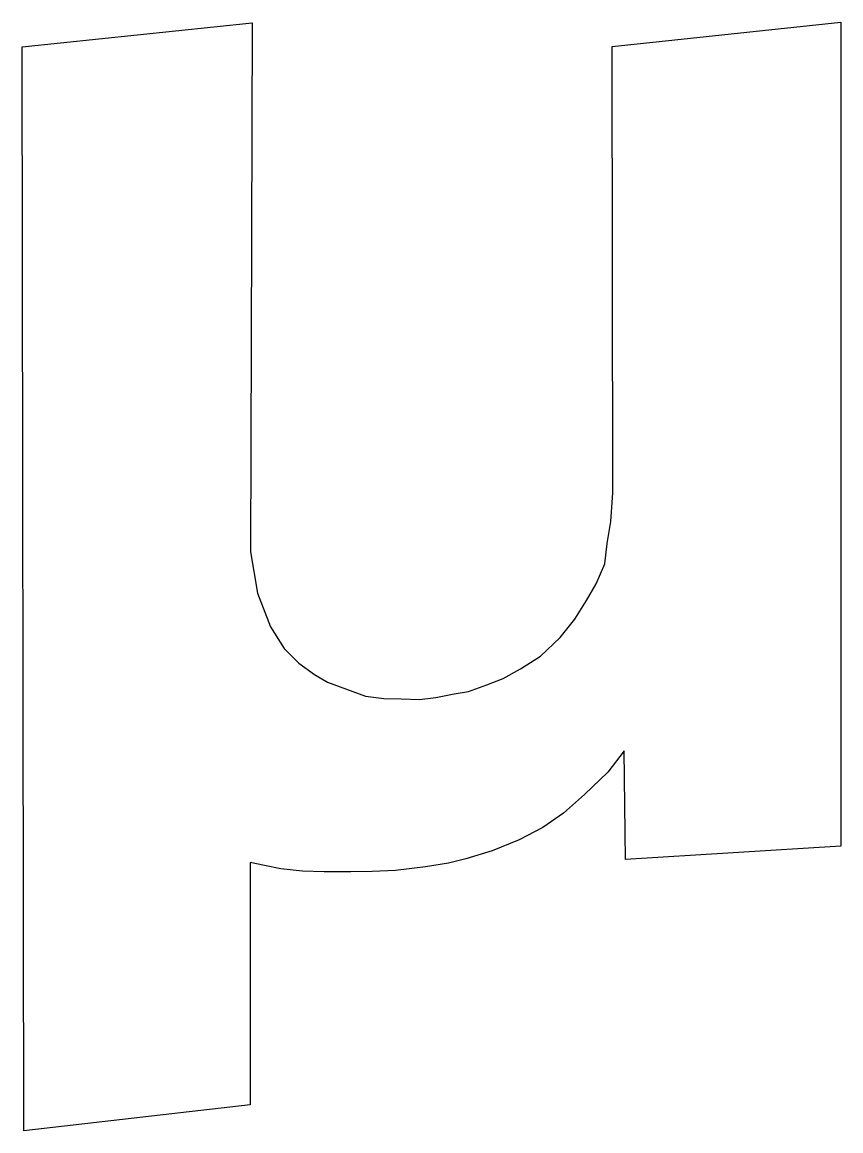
# Model space of a CAD drawing. Extents: x 51.3 to 68, y 40.9 to 63.5.
import ezdxf

# ---------------------------------------------------------------- set-up
doc = ezdxf.new("R2010")
doc.units = 0
doc.layers.add('Calque', color=7, linetype='CONTINUOUS')

msp = doc.modelspace()

# ---------------------------------------------------------------- linework, layer by layer
at = {"layer": 'Calque', "color": 7}
msp.add_lwpolyline([(51.329167, 63.006114), (56.021111, 63.500003), (55.985833, 52.705003), (56.126944, 51.858336), (56.391528, 51.170419), (56.67375, 50.729447), (56.973611, 50.429586), (57.291111, 50.200281), (57.555694, 50.041531), (57.94375, 49.900419), (58.331806, 49.759308), (58.702222, 49.706392), (59.057656, 49.703225), (59.431834, 49.690754), (59.768593, 49.728171), (60.142772, 49.803005), (60.42964, 49.852896), (60.803818, 49.990096), (61.140577, 50.114821), (61.48981, 50.31438), (61.901403, 50.576305), (62.300527, 50.950484), (62.599869, 51.32466), (62.836848, 51.71131), (63.036408, 52.048069), (63.211024, 52.459664), (63.260915, 52.87126), (63.335749, 53.320273), (63.373169, 53.906485), (63.360695, 63.011465), (68.025439, 63.510369), (68.025439, 46.697333), (63.635094, 46.422937), (63.610149, 48.643057), (63.270694, 48.207086), (62.794444, 47.748475), (62.371111, 47.369239), (61.947778, 47.078197), (61.462708, 46.822433), (60.915903, 46.601947), (60.377917, 46.434378), (60.025139, 46.346183), (59.557708, 46.275628), (58.940347, 46.196253), (58.464097, 46.178614), (58.031944, 46.169794), (57.485139, 46.169794), (57.044167, 46.187433), (56.603194, 46.231531), (56.268056, 46.302086), (55.977014, 46.363822), (55.977014, 41.416114), (51.364444, 40.886947), (51.329167, 63.006114)], dxfattribs=at)

doc.saveas('drawing.dxf')
